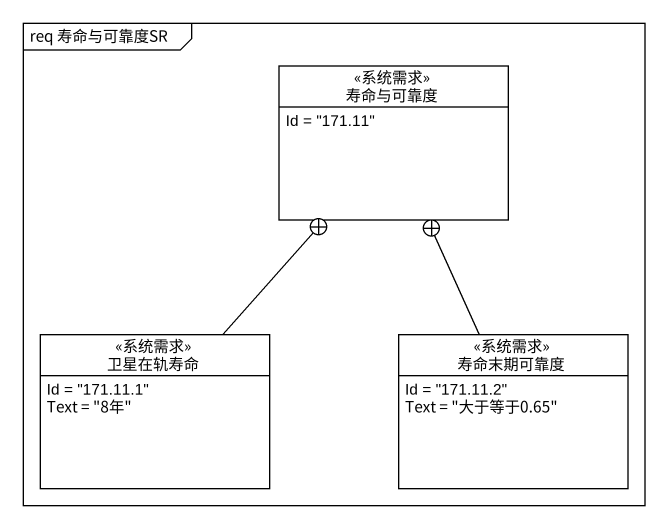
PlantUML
@startuml
mainframe req 寿命与可靠度SR
hide circle
hide empty members
class 寿命与可靠度 <<系统需求>> {
  Id = "171.11"
}
class 卫星在轨寿命 <<系统需求>> {
  Id = "171.11.1"
  Text = "8年"
}
class 寿命末期可靠度 <<系统需求>> {
  Id = "171.11.2"
  Text = "大于等于0.65"
}
卫星在轨寿命 -up-+ 寿命与可靠度
寿命末期可靠度 -up-+ 寿命与可靠度
@enduml
